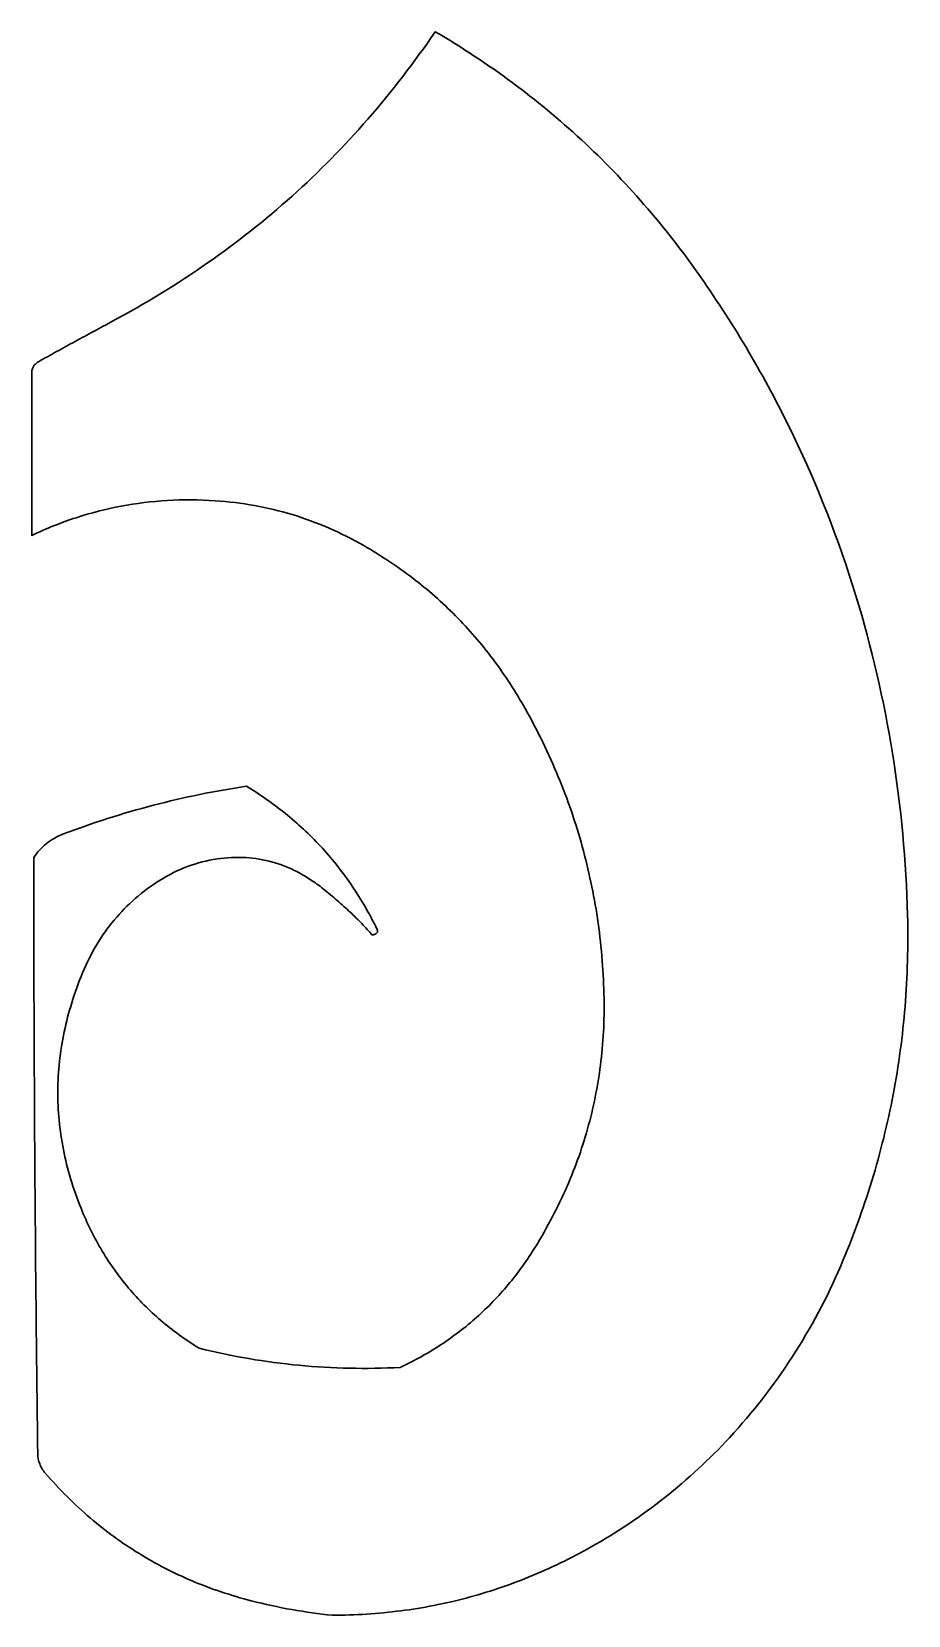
# Model space of a CAD drawing. Header units: centimetres. Extents: x 1.5 to 6.5, y -9 to 9.
# Drawn here: x 1.863 to 2.639, y -6.197 to -4.795 of the extents above; entities that cross this region are included whole.
import ezdxf

# ---------------------------------------------------------------- set-up
doc = ezdxf.new("R2010")
doc.units = ezdxf.units.CM
doc.header["$MEASUREMENT"] = 0
doc.layers.add('layer 1', color=7, linetype='Continuous')

msp = doc.modelspace()

# ---------------------------------------------------------------- linework, layer by layer
at = {"layer": 'layer 1', "color": 250, "lineweight": 30}
msp.add_open_spline([(2.12898, -6.19748), (2.11703, -6.19623), (2.10513, -6.19455), (2.0933, -6.19242), (2.0933, -6.19242), (2.08122, -6.19024), (2.06918, -6.18764), (2.05728, -6.18459), (2.05728, -6.18459), (2.03937, -6.18002), (2.02183, -6.17411), (2.00479, -6.16693), (2.00479, -6.16693), (1.98845, -6.16003), (1.97267, -6.15189), (1.95761, -6.14257), (1.95761, -6.14257), (1.94253, -6.13325), (1.92819, -6.12276), (1.91474, -6.11122), (1.91474, -6.11122), (1.90055, -6.09909), (1.88731, -6.08591), (1.87505, -6.07184), (1.87505, -6.07184), (1.8729, -6.06935), (1.87117, -6.0665), (1.86998, -6.06343), (1.86998, -6.06343), (1.86884, -6.06045), (1.86821, -6.05729), (1.86817, -6.05411), (1.86817, -6.05411), (1.86705, -5.9663), (1.86619, -5.87849), (1.86559, -5.79068), (1.86559, -5.79068), (1.86501, -5.70257), (1.86469, -5.61449), (1.86463, -5.52639), (1.86463, -5.52639), (1.86767, -5.52175), (1.87142, -5.5176), (1.87574, -5.51411), (1.87574, -5.51411), (1.88011, -5.51061), (1.885, -5.50781), (1.89024, -5.50581), (1.89024, -5.50581), (1.91653, -5.4958), (1.94334, -5.48723), (1.97057, -5.48011), (1.97057, -5.48011), (1.99773, -5.473), (2.02528, -5.46738), (2.05305, -5.46325), (2.05305, -5.46325), (2.06573, -5.47096), (2.07786, -5.47952), (2.08933, -5.48894), (2.08933, -5.48894), (2.10034, -5.49793), (2.11067, -5.50772), (2.12024, -5.51821), (2.12024, -5.51821), (2.12983, -5.52872), (2.13862, -5.5399), (2.14657, -5.55167), (2.14657, -5.55167), (2.15484, -5.56393), (2.16224, -5.57677), (2.16872, -5.59006), (2.16872, -5.59006), (2.16901, -5.59062), (2.16912, -5.59125), (2.1691, -5.5919), (2.1691, -5.5919), (2.16907, -5.59237), (2.16887, -5.59284), (2.16856, -5.5932), (2.16856, -5.5932), (2.16838, -5.5934), (2.16816, -5.59358), (2.16793, -5.59374), (2.16793, -5.59374), (2.16762, -5.59394), (2.16728, -5.59412), (2.16695, -5.59428), (2.16695, -5.59428), (2.16659, -5.59441), (2.16623, -5.59454), (2.16587, -5.59463), (2.16587, -5.59463), (2.16535, -5.59479), (2.16484, -5.5949), (2.16432, -5.59499), (2.16432, -5.59499), (2.16289, -5.59333), (2.16143, -5.5917), (2.15995, -5.59006), (2.15995, -5.59006), (2.15838, -5.58834), (2.15677, -5.58663), (2.15516, -5.58495), (2.15516, -5.58495), (2.15352, -5.58325), (2.15188, -5.58159), (2.1502, -5.57995), (2.1502, -5.57995), (2.14843, -5.57818), (2.14664, -5.57646), (2.14482, -5.57475), (2.14482, -5.57475), (2.14301, -5.57305), (2.14119, -5.57135), (2.13933, -5.56969), (2.13933, -5.56969), (2.13736, -5.56792), (2.13539, -5.56617), (2.13337, -5.56442), (2.13337, -5.56442), (2.13138, -5.5627), (2.12936, -5.56099), (2.12732, -5.55929), (2.12732, -5.55929), (2.12515, -5.5575), (2.12297, -5.55573), (2.12078, -5.55398), (2.12078, -5.55398), (2.11726, -5.55115), (2.11358, -5.54849), (2.10982, -5.546), (2.10982, -5.546), (2.10632, -5.54369), (2.10269, -5.54154), (2.09899, -5.53959), (2.09899, -5.53959), (2.09527, -5.53762), (2.09146, -5.53587), (2.08756, -5.5343), (2.08756, -5.5343), (2.08382, -5.5328), (2.07999, -5.5315), (2.07609, -5.5304), (2.07609, -5.5304), (2.06838, -5.52823), (2.06044, -5.52693), (2.05246, -5.52648), (2.05246, -5.52648), (2.04395, -5.52599), (2.03538, -5.52639), (2.02696, -5.52764), (2.02696, -5.52764), (2.01802, -5.52897), (2.00925, -5.53123), (2.00078, -5.53437), (2.00078, -5.53437), (1.99233, -5.53751), (1.98422, -5.54154), (1.9766, -5.54636), (1.9766, -5.54636), (1.96882, -5.55127), (1.96142, -5.55676), (1.9545, -5.56279), (1.9545, -5.56279), (1.94782, -5.56859), (1.94161, -5.57493), (1.93594, -5.58173), (1.93594, -5.58173), (1.93025, -5.58852), (1.92512, -5.59576), (1.92057, -5.60335), (1.92057, -5.60335), (1.91575, -5.6114), (1.91153, -5.6198), (1.90795, -5.62848), (1.90795, -5.62848), (1.90436, -5.6372), (1.90116, -5.64605), (1.89836, -5.65504), (1.89836, -5.65504), (1.89571, -5.66351), (1.89349, -5.67209), (1.89165, -5.68077), (1.89165, -5.68077), (1.88984, -5.68946), (1.88843, -5.69822), (1.88749, -5.70703), (1.88749, -5.70703), (1.88654, -5.71564), (1.88605, -5.72429), (1.88598, -5.73296), (1.88598, -5.73296), (1.88594, -5.74161), (1.88632, -5.75029), (1.88713, -5.75889), (1.88713, -5.75889), (1.88798, -5.76768), (1.88923, -5.7764), (1.89094, -5.78505), (1.89094, -5.78505), (1.89266, -5.79368), (1.89477, -5.80224), (1.8973, -5.81069), (1.8973, -5.81069), (1.89999, -5.81961), (1.90306, -5.8284), (1.90654, -5.83702), (1.90654, -5.83702), (1.91183, -5.85016), (1.91812, -5.86284), (1.92536, -5.87501), (1.92536, -5.87501), (1.93224, -5.88653), (1.94004, -5.89747), (1.94869, -5.90771), (1.94869, -5.90771), (1.95734, -5.91795), (1.96683, -5.92748), (1.97702, -5.93618), (1.97702, -5.93618), (1.98776, -5.94532), (1.99919, -5.95359), (2.01122, -5.96096), (2.01122, -5.96096), (2.04023, -5.96818), (2.06974, -5.97322), (2.09951, -5.97607), (2.09951, -5.97607), (2.12931, -5.97889), (2.15926, -5.97952), (2.18913, -5.97791), (2.18913, -5.97791), (2.20166, -5.97206), (2.21374, -5.96531), (2.22531, -5.95774), (2.22531, -5.95774), (2.2364, -5.95045), (2.24696, -5.94234), (2.25686, -5.93351), (2.25686, -5.93351), (2.26677, -5.92466), (2.27603, -5.91509), (2.28452, -5.90487), (2.28452, -5.90487), (2.2934, -5.89418), (2.30153, -5.88288), (2.30884, -5.87102), (2.30884, -5.87102), (2.31942, -5.85388), (2.32876, -5.83599), (2.33685, -5.81753), (2.33685, -5.81753), (2.34454, -5.79991), (2.35093, -5.78178), (2.35595, -5.76322), (2.35595, -5.76322), (2.36097, -5.74469), (2.3646, -5.72579), (2.36684, -5.70672), (2.36684, -5.70672), (2.36915, -5.68691), (2.37005, -5.66698), (2.36951, -5.64703), (2.36951, -5.64703), (2.3689, -5.62469), (2.36698, -5.60241), (2.36373, -5.58029), (2.36373, -5.58029), (2.36054, -5.5588), (2.35606, -5.53751), (2.35028, -5.51657), (2.35028, -5.51657), (2.34447, -5.49562), (2.33741, -5.47506), (2.3291, -5.45498), (2.3291, -5.45498), (2.32051, -5.43427), (2.31072, -5.41408), (2.29974, -5.39454), (2.29974, -5.39454), (2.29115, -5.37927), (2.28158, -5.36457), (2.27107, -5.35056), (2.27107, -5.35056), (2.26099, -5.33709), (2.24996, -5.32432), (2.23813, -5.31235), (2.23813, -5.31235), (2.22629, -5.30038), (2.21363, -5.28924), (2.20027, -5.279), (2.20027, -5.279), (2.18642, -5.26842), (2.17192, -5.25876), (2.15681, -5.25009), (2.15681, -5.25009), (2.14666, -5.24428), (2.13622, -5.23904), (2.1255, -5.2344), (2.1255, -5.2344), (2.11504, -5.22987), (2.10433, -5.22595), (2.09343, -5.22266), (2.09343, -5.22266), (2.08252, -5.21936), (2.07145, -5.2167), (2.06024, -5.21468), (2.06024, -5.21468), (2.04872, -5.21259), (2.03709, -5.21116), (2.02541, -5.2104), (2.02541, -5.2104), (2.01125, -5.20943), (1.99701, -5.20939), (1.98285, -5.2102), (1.98285, -5.2102), (1.96916, -5.211), (1.95551, -5.21266), (1.94204, -5.21522), (1.94204, -5.21522), (1.92857, -5.21777), (1.91525, -5.22118), (1.90223, -5.22544), (1.90223, -5.22544), (1.88879, -5.22985), (1.87565, -5.23507), (1.86285, -5.24112), (1.86285, -5.24112), (1.86292, -5.21726), (1.86294, -5.19341), (1.86294, -5.16954), (1.86294, -5.16954), (1.86297, -5.14554), (1.86294, -5.12153), (1.8629, -5.09751), (1.8629, -5.09751), (1.8629, -5.09641), (1.86303, -5.09529), (1.8633, -5.09421), (1.8633, -5.09421), (1.86353, -5.09327), (1.86389, -5.0924), (1.86436, -5.09157), (1.86436, -5.09157), (1.86485, -5.09074), (1.86543, -5.08998), (1.86613, -5.08933), (1.86613, -5.08933), (1.86693, -5.08856), (1.86781, -5.08791), (1.86877, -5.08738), (1.86877, -5.08738), (1.87415, -5.08435), (1.87951, -5.08137), (1.88489, -5.07839), (1.88489, -5.07839), (1.89035, -5.07536), (1.8958, -5.07234), (1.90127, -5.06936), (1.90127, -5.06936), (1.90676, -5.06635), (1.91223, -5.06337), (1.91772, -5.06041), (1.91772, -5.06041), (1.92328, -5.05741), (1.92884, -5.05441), (1.93442, -5.05143), (1.93442, -5.05143), (1.96346, -5.03592), (1.99159, -5.01868), (2.0186, -4.99986), (2.0186, -4.99986), (2.04473, -4.98163), (2.0697, -4.96184), (2.09341, -4.94055), (2.09341, -4.94055), (2.1171, -4.91928), (2.13947, -4.89658), (2.16036, -4.87258), (2.16036, -4.87258), (2.1818, -4.84792), (2.20175, -4.82204), (2.22008, -4.79501), (2.22008, -4.79501), (2.24355, -4.80877), (2.26628, -4.82378), (2.28813, -4.83999), (2.28813, -4.83999), (2.30949, -4.85579), (2.32997, -4.87273), (2.34949, -4.89078), (2.34949, -4.89078), (2.36899, -4.90882), (2.3875, -4.92789), (2.40494, -4.94795), (2.40494, -4.94795), (2.42278, -4.96846), (2.43952, -4.98991), (2.45508, -5.01221), (2.45508, -5.01221), (2.48527, -5.05546), (2.51203, -5.10103), (2.53513, -5.14845), (2.53513, -5.14845), (2.55809, -5.19563), (2.57729, -5.24451), (2.59258, -5.29469), (2.59258, -5.29469), (2.60652, -5.34037), (2.61732, -5.38694), (2.62492, -5.43407), (2.62492, -5.43407), (2.63258, -5.48159), (2.63704, -5.52955), (2.63828, -5.57765), (2.63828, -5.57765), (2.63895, -5.60456), (2.63821, -5.63148), (2.63606, -5.65831), (2.63606, -5.65831), (2.63397, -5.68446), (2.63045, -5.71046), (2.62555, -5.73624), (2.62555, -5.73624), (2.62064, -5.76199), (2.61432, -5.78747), (2.60665, -5.81255), (2.60665, -5.81255), (2.59883, -5.83814), (2.58964, -5.86331), (2.57913, -5.88792), (2.57913, -5.88792), (2.56721, -5.91587), (2.55291, -5.94277), (2.53639, -5.96827), (2.53639, -5.96827), (2.51987, -5.9938), (2.5012, -6.01785), (2.48056, -6.04019), (2.48056, -6.04019), (2.4629, -6.05931), (2.44376, -6.07702), (2.42334, -6.09317), (2.42334, -6.09317), (2.40275, -6.10945), (2.38092, -6.12408), (2.35806, -6.13697), (2.35806, -6.13697), (2.34037, -6.14694), (2.32208, -6.15579), (2.3033, -6.16348), (2.3033, -6.16348), (2.2851, -6.1709), (2.26646, -6.17715), (2.24747, -6.18217), (2.24747, -6.18217), (2.22849, -6.18717), (2.20919, -6.19096), (2.18969, -6.19347), (2.18969, -6.19347), (2.16957, -6.19607), (2.14928, -6.19741), (2.12898, -6.19748)], degree=3, knots=[0, 0, 0, 0, 0.008547, 0.008547, 0.008547, 0.008547, 0.017094, 0.017094, 0.017094, 0.017094, 0.025641, 0.025641, 0.025641, 0.025641, 0.034188, 0.034188, 0.034188, 0.034188, 0.042735, 0.042735, 0.042735, 0.042735, 0.0512821, 0.0512821, 0.0512821, 0.0512821, 0.0598291, 0.0598291, 0.0598291, 0.0598291, 0.0683761, 0.0683761, 0.0683761, 0.0683761, 0.0769231, 0.0769231, 0.0769231, 0.0769231, 0.0854701, 0.0854701, 0.0854701, 0.0854701, 0.0940171, 0.0940171, 0.0940171, 0.0940171, 0.1025641, 0.1025641, 0.1025641, 0.1025641, 0.1111111, 0.1111111, 0.1111111, 0.1111111, 0.1196581, 0.1196581, 0.1196581, 0.1196581, 0.1282051, 0.1282051, 0.1282051, 0.1282051, 0.1367521, 0.1367521, 0.1367521, 0.1367521, 0.1452991, 0.1452991, 0.1452991, 0.1452991, 0.1538462, 0.1538462, 0.1538462, 0.1538462, 0.1623932, 0.1623932, 0.1623932, 0.1623932, 0.1709402, 0.1709402, 0.1709402, 0.1709402, 0.1794872, 0.1794872, 0.1794872, 0.1794872, 0.1880342, 0.1880342, 0.1880342, 0.1880342, 0.1965812, 0.1965812, 0.1965812, 0.1965812, 0.2051282, 0.2051282, 0.2051282, 0.2051282, 0.2136752, 0.2136752, 0.2136752, 0.2136752, 0.2222222, 0.2222222, 0.2222222, 0.2222222, 0.2307692, 0.2307692, 0.2307692, 0.2307692, 0.2393162, 0.2393162, 0.2393162, 0.2393162, 0.2478632, 0.2478632, 0.2478632, 0.2478632, 0.2564103, 0.2564103, 0.2564103, 0.2564103, 0.2649573, 0.2649573, 0.2649573, 0.2649573, 0.2735043, 0.2735043, 0.2735043, 0.2735043, 0.2820513, 0.2820513, 0.2820513, 0.2820513, 0.2905983, 0.2905983, 0.2905983, 0.2905983, 0.2991453, 0.2991453, 0.2991453, 0.2991453, 0.3076923, 0.3076923, 0.3076923, 0.3076923, 0.3162393, 0.3162393, 0.3162393, 0.3162393, 0.3247863, 0.3247863, 0.3247863, 0.3247863, 0.3333333, 0.3333333, 0.3333333, 0.3333333, 0.3418803, 0.3418803, 0.3418803, 0.3418803, 0.3504274, 0.3504274, 0.3504274, 0.3504274, 0.3589744, 0.3589744, 0.3589744, 0.3589744, 0.3675214, 0.3675214, 0.3675214, 0.3675214, 0.3760684, 0.3760684, 0.3760684, 0.3760684, 0.3846154, 0.3846154, 0.3846154, 0.3846154, 0.3931624, 0.3931624, 0.3931624, 0.3931624, 0.4017094, 0.4017094, 0.4017094, 0.4017094, 0.4102564, 0.4102564, 0.4102564, 0.4102564, 0.4188034, 0.4188034, 0.4188034, 0.4188034, 0.4273504, 0.4273504, 0.4273504, 0.4273504, 0.4358974, 0.4358974, 0.4358974, 0.4358974, 0.4444444, 0.4444444, 0.4444444, 0.4444444, 0.4529915, 0.4529915, 0.4529915, 0.4529915, 0.4615385, 0.4615385, 0.4615385, 0.4615385, 0.4700855, 0.4700855, 0.4700855, 0.4700855, 0.4786325, 0.4786325, 0.4786325, 0.4786325, 0.4871795, 0.4871795, 0.4871795, 0.4871795, 0.4957265, 0.4957265, 0.4957265, 0.4957265, 0.5042735, 0.5042735, 0.5042735, 0.5042735, 0.5128205, 0.5128205, 0.5128205, 0.5128205, 0.5213675, 0.5213675, 0.5213675, 0.5213675, 0.5299145, 0.5299145, 0.5299145, 0.5299145, 0.5384615, 0.5384615, 0.5384615, 0.5384615, 0.5470085, 0.5470085, 0.5470085, 0.5470085, 0.5555556, 0.5555556, 0.5555556, 0.5555556, 0.5641026, 0.5641026, 0.5641026, 0.5641026, 0.5726496, 0.5726496, 0.5726496, 0.5726496, 0.5811966, 0.5811966, 0.5811966, 0.5811966, 0.5897436, 0.5897436, 0.5897436, 0.5897436, 0.5982906, 0.5982906, 0.5982906, 0.5982906, 0.6068376, 0.6068376, 0.6068376, 0.6068376, 0.6153846, 0.6153846, 0.6153846, 0.6153846, 0.6239316, 0.6239316, 0.6239316, 0.6239316, 0.6324786, 0.6324786, 0.6324786, 0.6324786, 0.6410256, 0.6410256, 0.6410256, 0.6410256, 0.6495726, 0.6495726, 0.6495726, 0.6495726, 0.6581197, 0.6581197, 0.6581197, 0.6581197, 0.6666667, 0.6666667, 0.6666667, 0.6666667, 0.6752137, 0.6752137, 0.6752137, 0.6752137, 0.6837607, 0.6837607, 0.6837607, 0.6837607, 0.6923077, 0.6923077, 0.6923077, 0.6923077, 0.7008547, 0.7008547, 0.7008547, 0.7008547, 0.7094017, 0.7094017, 0.7094017, 0.7094017, 0.7179487, 0.7179487, 0.7179487, 0.7179487, 0.7264957, 0.7264957, 0.7264957, 0.7264957, 0.7350427, 0.7350427, 0.7350427, 0.7350427, 0.7435897, 0.7435897, 0.7435897, 0.7435897, 0.7521368, 0.7521368, 0.7521368, 0.7521368, 0.7606838, 0.7606838, 0.7606838, 0.7606838, 0.7692308, 0.7692308, 0.7692308, 0.7692308, 0.7777778, 0.7777778, 0.7777778, 0.7777778, 0.7863248, 0.7863248, 0.7863248, 0.7863248, 0.7948718, 0.7948718, 0.7948718, 0.7948718, 0.8034188, 0.8034188, 0.8034188, 0.8034188, 0.8119658, 0.8119658, 0.8119658, 0.8119658, 0.8205128, 0.8205128, 0.8205128, 0.8205128, 0.8290598, 0.8290598, 0.8290598, 0.8290598, 0.8376068, 0.8376068, 0.8376068, 0.8376068, 0.8461538, 0.8461538, 0.8461538, 0.8461538, 0.8547009, 0.8547009, 0.8547009, 0.8547009, 0.8632479, 0.8632479, 0.8632479, 0.8632479, 0.8717949, 0.8717949, 0.8717949, 0.8717949, 0.8803419, 0.8803419, 0.8803419, 0.8803419, 0.8888889, 0.8888889, 0.8888889, 0.8888889, 0.8974359, 0.8974359, 0.8974359, 0.8974359, 0.9059829, 0.9059829, 0.9059829, 0.9059829, 0.9145299, 0.9145299, 0.9145299, 0.9145299, 0.9230769, 0.9230769, 0.9230769, 0.9230769, 0.9316239, 0.9316239, 0.9316239, 0.9316239, 0.9401709, 0.9401709, 0.9401709, 0.9401709, 0.9487179, 0.9487179, 0.9487179, 0.9487179, 0.957265, 0.957265, 0.957265, 0.957265, 0.965812, 0.965812, 0.965812, 0.965812, 0.974359, 0.974359, 0.974359, 0.974359, 0.982906, 0.982906, 0.982906, 0.982906, 1, 1, 1, 1], dxfattribs=at)

doc.saveas('drawing.dxf')
